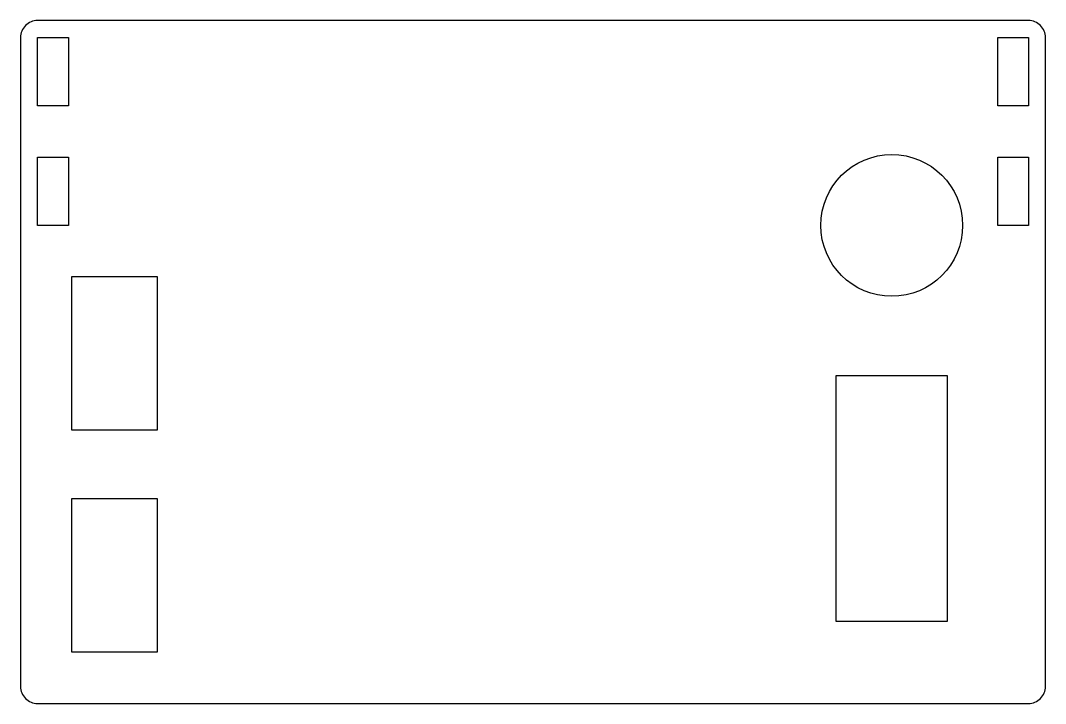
# Model space of a CAD drawing. Header units: millimetres. Extents: x 0 to 600, y 0 to 400.
import ezdxf

# ---------------------------------------------------------------- set-up
doc = ezdxf.new("R2010")
doc.units = ezdxf.units.MM
doc.layers.get('0').update_dxf_attribs({"linetype": 'CONTINUOUS'})

msp = doc.modelspace()

# ---------------------------------------------------------------- linework, layer by layer
msp.add_lwpolyline([(0, 10, 0.414214), (10, 0), (590, 0, 0.414214), (600, 10), (600, 390, 0.414214), (590, 400), (10, 400, 0.414214), (0, 390)], format="xyb", close=True)
for points in [[(10, 390), (28, 390), (28, 350), (10, 350)], [(590, 350), (572, 350), (572, 390), (590, 390)], [(28, 320), (28, 280), (10, 280), (10, 320)], [(590, 280), (572, 280), (572, 320), (590, 320)], [(80, 250), (80, 160), (30, 160), (30, 250)], [(477.5, 192), (542.5, 192), (542.5, 48), (477.5, 48)], [(80, 120), (80, 30), (30, 30), (30, 120)]]:
    msp.add_lwpolyline(points, close=True)
msp.add_circle((510, 280), 41.5)

doc.saveas('drawing.dxf')
